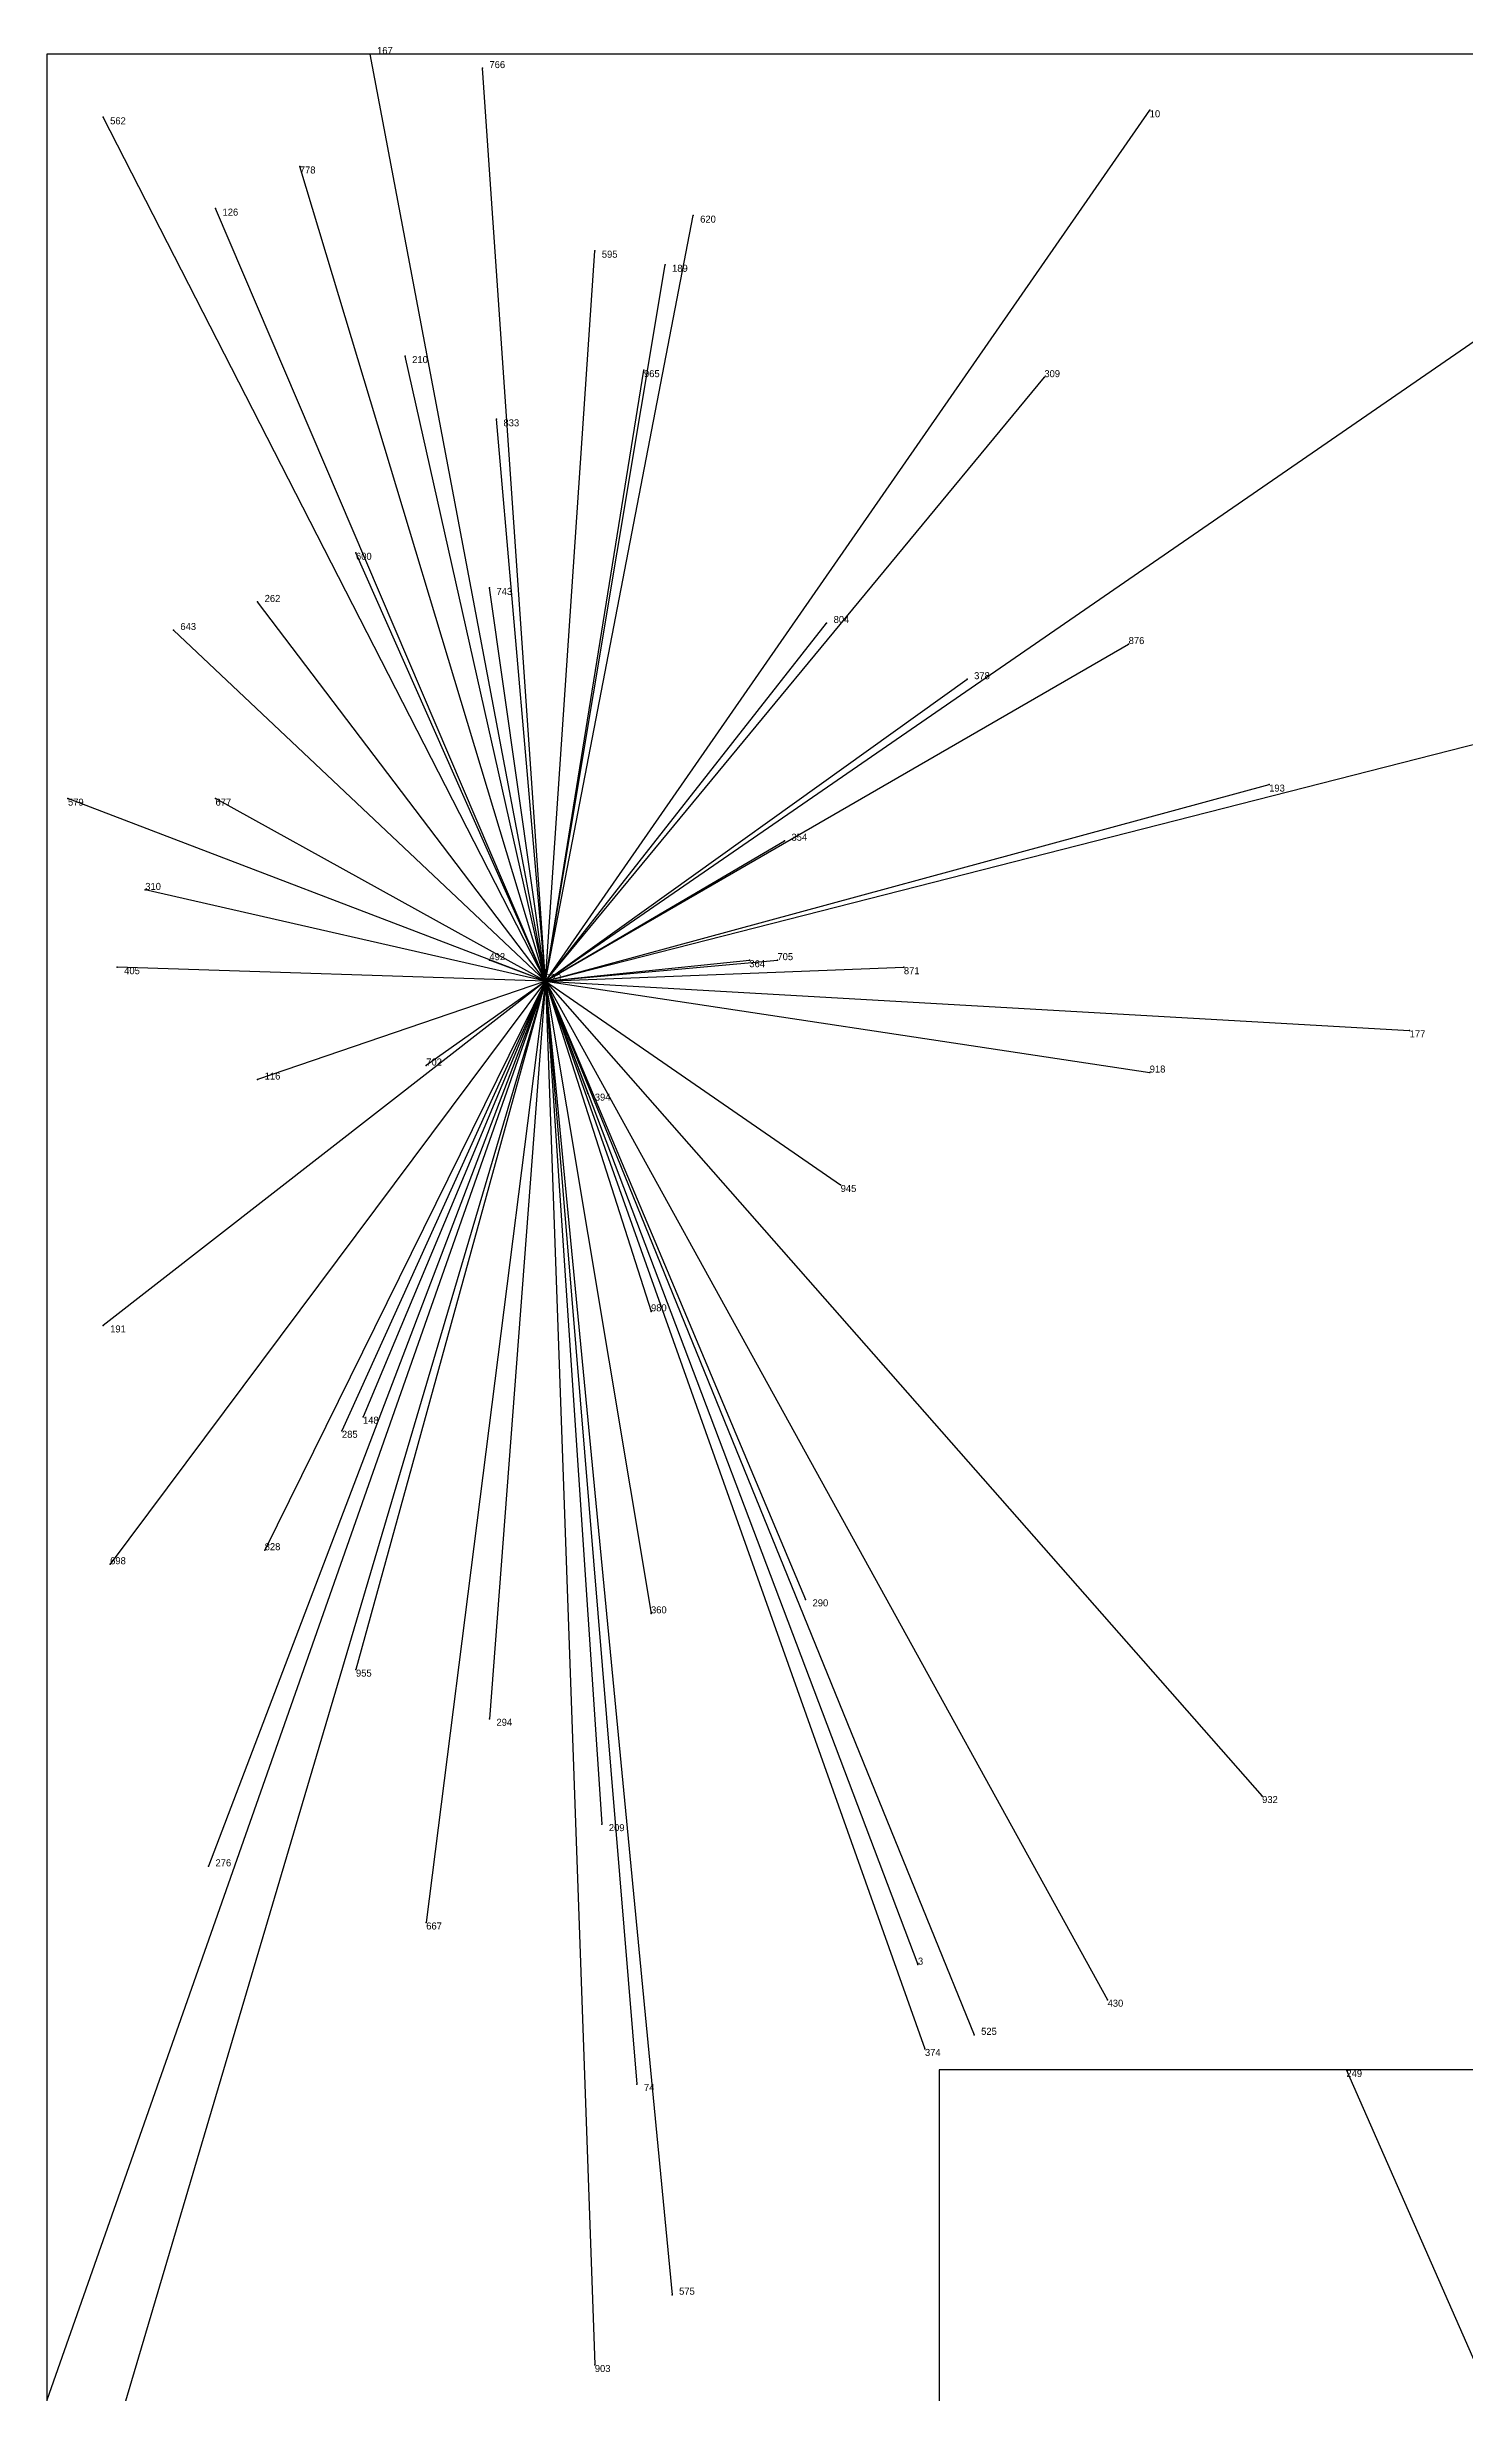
# Model space of a CAD drawing. Extents: x 0 to 1, y 0 to 1.
# Drawn here: x 0.006 to 0.2079, y 0.657 to 0.991 of the extents above; entities that cross this region are included whole.
import ezdxf

# ---------------------------------------------------------------- set-up
doc = ezdxf.new("R2010")
doc.units = 0
for name, color, linetype in [('Clients', 3, 'CONTINUOUS'), ('Facilities', 3, 'CONTINUOUS'), ('Facilities_lines', 3, 'CONTINUOUS'), ('Min_max_boxes', 1, 'CONTINUOUS'), ('Normals', 1, 'CONTINUOUS'), ('Source_points', 5, 'CONTINUOUS'), ('Text', 3, 'CONTINUOUS')]:
    doc.layers.add(name, color=color, linetype=linetype)

msp = doc.modelspace()

# ---------------------------------------------------------------- linework, layer by layer
at = {"layer": 'Clients', "color": 5}
for p in [(0.052, 0.99), (0.068, 0.988), (0.014, 0.981), (0.163, 0.982), (0.042, 0.974), (0.03, 0.968), (0.098, 0.967), (0.084, 0.962), (0.094, 0.96), (0.057, 0.947), (0.091, 0.945), (0.148, 0.944), (0.07, 0.938), (0.05, 0.919), (0.036, 0.912), (0.069, 0.914), (0.117, 0.909), (0.024, 0.908), (0.16, 0.906), (0.137, 0.901), (0.18, 0.886), (0.009, 0.884), (0.03, 0.884), (0.111, 0.878), (0.02, 0.871), (0.016, 0.86), (0.069, 0.861), (0.106, 0.861), (0.11, 0.861), (0.128, 0.86), (0.2, 0.851), (0.06, 0.846), (0.036, 0.844), (0.083, 0.842), (0.163, 0.845), (0.119, 0.829), (0.014, 0.809), (0.092, 0.811), (0.051, 0.796), (0.048, 0.794), (0.015, 0.775), (0.037, 0.777), (0.114, 0.77), (0.092, 0.768), (0.05, 0.76), (0.069, 0.753), (0.179, 0.742), (0.085, 0.738), (0.029, 0.732), (0.06, 0.724), (0.13, 0.718), (0.157, 0.713), (0.131, 0.706), (0.138, 0.708), (0.191, 0.703), (0.09, 0.701), (0.095, 0.671), (0.084, 0.661)]:
    msp.add_point(p, dxfattribs=at)
at = {"layer": 'Facilities', "color": 3}
msp.add_point((0.077, 0.858), dxfattribs=at)
at = {"layer": 'Facilities_lines', "color": 3}
for p, q in [((0.077, 0.858), (0.052, 0.99)), ((0.077, 0.858), (0.068, 0.988)), ((0.077, 0.858), (0.014, 0.981)), ((0.077, 0.858), (0.163, 0.982)), ((0.077, 0.858), (0.042, 0.974)), ((0.077, 0.858), (0.238, 0.969)), ((0.077, 0.858), (0.03, 0.968)), ((0.077, 0.858), (0.098, 0.967)), ((0.077, 0.858), (0.084, 0.962)), ((0.077, 0.858), (0.094, 0.96)), ((0.077, 0.858), (0.057, 0.947)), ((0.077, 0.858), (0.091, 0.945)), ((0.077, 0.858), (0.148, 0.944)), ((0.077, 0.858), (0.07, 0.938)), ((0.077, 0.858), (0.05, 0.919)), ((0.077, 0.858), (0.036, 0.912)), ((0.077, 0.858), (0.069, 0.914)), ((0.077, 0.858), (0.117, 0.909)), ((0.077, 0.858), (0.024, 0.908)), ((0.077, 0.858), (0.16, 0.906)), ((0.077, 0.858), (0.137, 0.901)), ((0.077, 0.858), (0.222, 0.895)), ((0.077, 0.858), (0.18, 0.886)), ((0.077, 0.858), (0.009, 0.884)), ((0.077, 0.858), (0.03, 0.884)), ((0.077, 0.858), (0.111, 0.878)), ((0.077, 0.858), (0.02, 0.871)), ((0.077, 0.858), (0.016, 0.86)), ((0.077, 0.858), (0.069, 0.861)), ((0.077, 0.858), (0.106, 0.861)), ((0.077, 0.858), (0.11, 0.861)), ((0.077, 0.858), (0.128, 0.86)), ((0.077, 0.858), (0.006, 0.656)), ((0.077, 0.858), (0.006, 0.618)), ((0.077, 0.858), (0.014, 0.809)), ((0.077, 0.858), (0.015, 0.775)), ((0.077, 0.858), (0.029, 0.732)), ((0.077, 0.858), (0.036, 0.844)), ((0.077, 0.858), (0.037, 0.777)), ((0.077, 0.858), (0.048, 0.794)), ((0.077, 0.858), (0.05, 0.76)), ((0.077, 0.858), (0.051, 0.796)), ((0.077, 0.858), (0.06, 0.724)), ((0.077, 0.858), (0.06, 0.846)), ((0.077, 0.858), (0.069, 0.753)), ((0.077, 0.858), (0.09, 0.701)), ((0.077, 0.858), (0.13, 0.718)), ((0.077, 0.858), (0.2, 0.851)), ((0.077, 0.858), (0.085, 0.738)), ((0.077, 0.858), (0.114, 0.77)), ((0.077, 0.858), (0.131, 0.706)), ((0.077, 0.858), (0.092, 0.768)), ((0.077, 0.858), (0.157, 0.713)), ((0.077, 0.858), (0.138, 0.708)), ((0.077, 0.858), (0.083, 0.842)), ((0.077, 0.858), (0.095, 0.671)), ((0.077, 0.858), (0.084, 0.661)), ((0.077, 0.858), (0.163, 0.845)), ((0.077, 0.858), (0.179, 0.742)), ((0.077, 0.858), (0.119, 0.829)), ((0.077, 0.858), (0.092, 0.811)), ((0.265, 0.535), (0.191, 0.703))]:
    msp.add_line(p, q, dxfattribs=at)
at = {"layer": 'Min_max_boxes', "color": 1}
for p, q in [((0.238, 0.99), (0.006, 0.99)), ((0.006, 0.99), (0.006, 0.618)), ((0.238, 0.99), (0.006, 0.99)), ((0.006, 0.99), (0.006, 0.618)), ((0.006, 0.99), (0.006, 0.99)), ((0.399, 0.703), (0.133, 0.703)), ((0.133, 0.703), (0.133, 0.383)), ((0.399, 0.703), (0.133, 0.703)), ((0.133, 0.703), (0.133, 0.383)), ((0.133, 0.703), (0.133, 0.703))]:
    msp.add_line(p, q, dxfattribs=at)
at = {"layer": 'Normals', "color": 1}
for p, q in [((0.052, 0.99), (0.052, 0.99, 0.1)), ((0.068, 0.988), (0.068, 0.988, 0.1)), ((0.014, 0.981), (0.014, 0.981, 0.1)), ((0.163, 0.982), (0.163, 0.982, 0.1)), ((0.042, 0.974), (0.042, 0.974, 0.1)), ((0.03, 0.968), (0.03, 0.968, 0.1)), ((0.098, 0.967), (0.098, 0.967, 0.1)), ((0.084, 0.962), (0.084, 0.962, 0.1)), ((0.094, 0.96), (0.094, 0.96, 0.1)), ((0.057, 0.947), (0.057, 0.947, 0.1)), ((0.091, 0.945), (0.091, 0.945, 0.1)), ((0.148, 0.944), (0.148, 0.944, 0.1)), ((0.07, 0.938), (0.07, 0.938, 0.1)), ((0.05, 0.919), (0.05, 0.919, 0.1)), ((0.036, 0.912), (0.036, 0.912, 0.1)), ((0.069, 0.914), (0.069, 0.914, 0.1)), ((0.117, 0.909), (0.117, 0.909, 0.1)), ((0.024, 0.908), (0.024, 0.908, 0.1)), ((0.16, 0.906), (0.16, 0.906, 0.1)), ((0.137, 0.901), (0.137, 0.901, 0.1)), ((0.18, 0.886), (0.18, 0.886, 0.1)), ((0.009, 0.884), (0.009, 0.884, 0.1)), ((0.03, 0.884), (0.03, 0.884, 0.1)), ((0.111, 0.878), (0.111, 0.878, 0.1)), ((0.02, 0.871), (0.02, 0.871, 0.1)), ((0.016, 0.86), (0.016, 0.86, 0.1)), ((0.069, 0.861), (0.069, 0.861, 0.1)), ((0.106, 0.861), (0.106, 0.861, 0.1)), ((0.11, 0.861), (0.11, 0.861, 0.1)), ((0.128, 0.86), (0.128, 0.86, 0.1)), ((0.077, 0.858), (0.077, 0.858, 0.1)), ((0.2, 0.851), (0.2, 0.851, 0.1)), ((0.06, 0.846), (0.06, 0.846, 0.1)), ((0.036, 0.844), (0.036, 0.844, 0.1)), ((0.083, 0.842), (0.083, 0.842, 0.1)), ((0.163, 0.845), (0.163, 0.845, 0.1)), ((0.119, 0.829), (0.119, 0.829, 0.1)), ((0.014, 0.809), (0.014, 0.809, 0.1)), ((0.092, 0.811), (0.092, 0.811, 0.1)), ((0.051, 0.796), (0.051, 0.796, 0.1)), ((0.048, 0.794), (0.048, 0.794, 0.1)), ((0.015, 0.775), (0.015, 0.775, 0.1)), ((0.037, 0.777), (0.037, 0.777, 0.1)), ((0.114, 0.77), (0.114, 0.77, 0.1)), ((0.092, 0.768), (0.092, 0.768, 0.1)), ((0.05, 0.76), (0.05, 0.76, 0.1)), ((0.069, 0.753), (0.069, 0.753, 0.1)), ((0.179, 0.742), (0.179, 0.742, 0.1)), ((0.085, 0.738), (0.085, 0.738, 0.1)), ((0.029, 0.732), (0.029, 0.732, 0.1)), ((0.06, 0.724), (0.06, 0.724, 0.1)), ((0.13, 0.718), (0.13, 0.718, 0.1)), ((0.157, 0.713), (0.157, 0.713, 0.1)), ((0.131, 0.706), (0.131, 0.706, 0.1)), ((0.138, 0.708), (0.138, 0.708, 0.1)), ((0.191, 0.703), (0.191, 0.703, 0.1)), ((0.09, 0.701), (0.09, 0.701, 0.1)), ((0.095, 0.671), (0.095, 0.671, 0.1)), ((0.084, 0.661), (0.084, 0.661, 0.1))]:
    msp.add_line(p, q, dxfattribs=at)
at = {"layer": 'Source_points', "color": 5}
for p in [(0.052, 0.99), (0.068, 0.988), (0.014, 0.981), (0.163, 0.982), (0.042, 0.974), (0.03, 0.968), (0.098, 0.967), (0.084, 0.962), (0.094, 0.96), (0.057, 0.947), (0.091, 0.945), (0.148, 0.944), (0.07, 0.938), (0.05, 0.919), (0.036, 0.912), (0.069, 0.914), (0.117, 0.909), (0.024, 0.908), (0.16, 0.906), (0.137, 0.901), (0.18, 0.886), (0.009, 0.884), (0.03, 0.884), (0.111, 0.878), (0.02, 0.871), (0.016, 0.86), (0.069, 0.861), (0.106, 0.861), (0.11, 0.861), (0.128, 0.86), (0.077, 0.858), (0.2, 0.851), (0.06, 0.846), (0.036, 0.844), (0.083, 0.842), (0.163, 0.845), (0.119, 0.829), (0.014, 0.809), (0.092, 0.811), (0.051, 0.796), (0.048, 0.794), (0.015, 0.775), (0.037, 0.777), (0.114, 0.77), (0.092, 0.768), (0.05, 0.76), (0.069, 0.753), (0.179, 0.742), (0.085, 0.738), (0.029, 0.732), (0.06, 0.724), (0.13, 0.718), (0.157, 0.713), (0.131, 0.706), (0.138, 0.708), (0.191, 0.703), (0.09, 0.701), (0.095, 0.671), (0.084, 0.661)]:
    msp.add_point(p, dxfattribs=at)

# ---------------------------------------------------------------- texts
at = {"layer": 'Text', "color": 3}
for s, p in [('167', (0.053, 0.99)), ('766', (0.069, 0.988)), ('10', (0.163, 0.981)), ('562', (0.015, 0.98)), ('778', (0.042, 0.973)), ('126', (0.031, 0.967)), ('620', (0.099, 0.966)), ('595', (0.085, 0.961)), ('189', (0.095, 0.959)), ('210', (0.058, 0.946)), ('965', (0.091, 0.944)), ('309', (0.148, 0.944)), ('833', (0.071, 0.937)), ('600', (0.05, 0.918)), ('262', (0.037, 0.912)), ('743', (0.07, 0.913)), ('643', (0.025, 0.908)), ('804', (0.118, 0.909)), ('876', (0.16, 0.906)), ('378', (0.138, 0.901)), ('193', (0.18, 0.885)), ('579', (0.009, 0.883)), ('677', (0.03, 0.883)), ('354', (0.112, 0.878)), ('310', (0.02, 0.871)), ('492', (0.069, 0.861)), ('705', (0.11, 0.861)), ('405', (0.017, 0.859)), ('723', (0.077, 0.858)), ('364', (0.106, 0.86)), ('871', (0.128, 0.859)), ('177', (0.2, 0.85)), ('702', (0.06, 0.846)), ('918', (0.163, 0.845)), ('116', (0.037, 0.844)), ('394', (0.084, 0.841)), ('945', (0.119, 0.828)), ('980', (0.092, 0.811)), ('191', (0.015, 0.808)), ('148', (0.051, 0.795)), ('285', (0.048, 0.793)), ('698', (0.015, 0.775)), ('828', (0.037, 0.777)), ('360', (0.092, 0.768)), ('290', (0.115, 0.769)), ('955', (0.05, 0.759)), ('294', (0.07, 0.752)), ('932', (0.179, 0.741)), ('209', (0.086, 0.737)), ('276', (0.03, 0.732)), ('667', (0.06, 0.723)), ('3', (0.13, 0.718)), ('430', (0.157, 0.712)), ('525', (0.139, 0.708)), ('374', (0.131, 0.705)), ('249', (0.191, 0.702)), ('74', (0.091, 0.7)), ('575', (0.096, 0.671)), ('903', (0.084, 0.66))]:
    msp.add_text(s, height=0.001, dxfattribs=at).set_placement(p)

doc.saveas('drawing.dxf')
